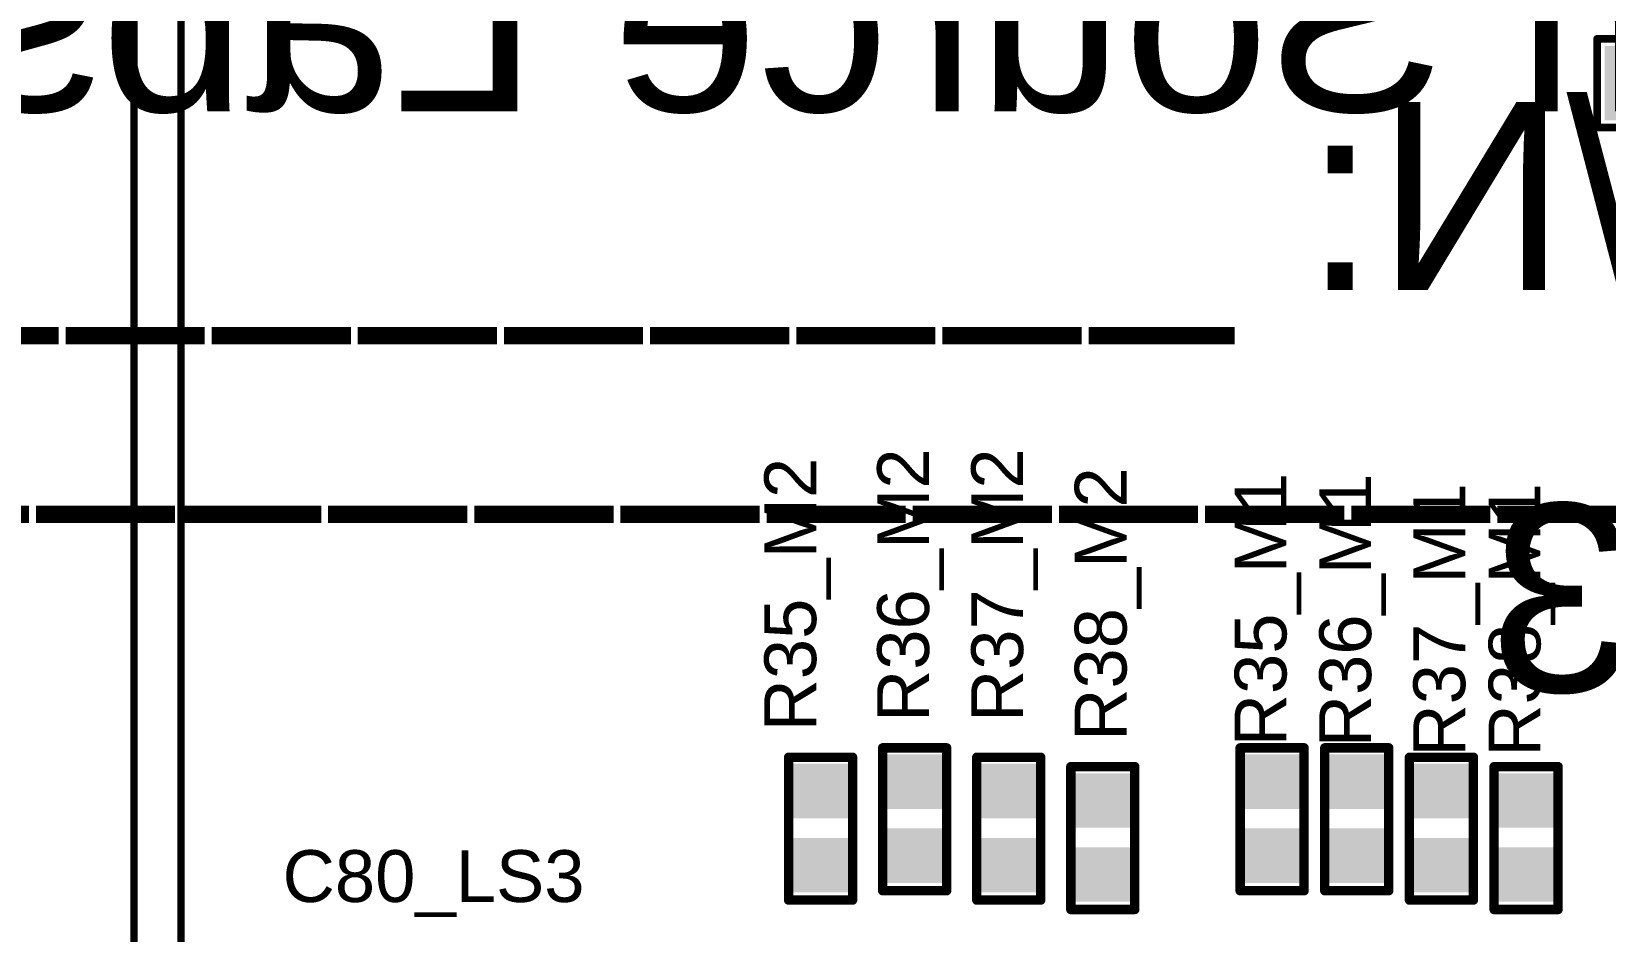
# Model space of a CAD drawing. Header units: inches. Extents: x -1.3 to 11.9, y -6.8 to 4.2.
# Drawn here: x 2.301 to 3.137, y 0.634 to 1.112 of the extents above; entities that cross this region are included whole.
import ezdxf

# ---------------------------------------------------------------- set-up
doc = ezdxf.new("R2010")
doc.units = ezdxf.units.IN
doc.header["$MEASUREMENT"] = 0
for name, color, linetype in [('12_SIG4', 7, 'Continuous'), ('ASSY_DWG_INFO', 56, 'Continuous'), ('Bottom Overlay', 54, 'Continuous'), ('TOP', 1, 'Continuous'), ('Top Overlay', 2, 'Continuous'), ('Top Paste', 8, 'Continuous'), ('Top Solder', 216, 'Continuous')]:
    doc.layers.add(name, color=color, linetype=linetype)
doc.styles.add('Arial', font='', dxfattribs={"height": 0.2})
doc.styles.get('Arial').set_extended_font_data('Arial')

# ---------------------------------------------------------------- blocks, each defined once
blk = doc.blocks.new('R0402_63')
at = {"layer": 'TOP'}
for points in [[(-0.006, 0.0125), (-0.006, -0.0125), (-0.031, -0.0125), (-0.031, 0.0125)], [(0.0334, 0.0125), (0.0334, -0.0125), (0.0084, -0.0125), (0.0084, 0.0125)]]:
    blk.add_hatch(color=1, dxfattribs=at).paths.add_polyline_path(points)
at = {"layer": 'Top Paste'}
for points in [[(-0.006, 0.0125), (-0.006, -0.0125), (-0.031, -0.0125), (-0.031, 0.0125)], [(0.0334, 0.0125), (0.0334, -0.0125), (0.0084, -0.0125), (0.0084, 0.0125)]]:
    blk.add_hatch(color=8, dxfattribs=at).paths.add_polyline_path(points)
at = {"layer": 'Top Solder'}
for points in [[(-0.004, 0.0145), (-0.004, -0.0145), (-0.033, -0.0145), (-0.033, 0.0145)], [(0.0354, 0.0145), (0.0354, -0.0145), (0.0064, -0.0145), (0.0064, 0.0145)]]:
    blk.add_hatch(color=216, dxfattribs=at).paths.add_polyline_path(points)
at = {"layer": 'ASSY_DWG_INFO'}
for points in [[(0.0395, 0.017, 0.005, 0.005, 0), (-0.0365, 0.017, 0.005, 0.005, 0)], [(-0.0365, -0.017, 0.005, 0.005, 0), (-0.0365, 0.017, 0.005, 0.005, 0)], [(0.0395, -0.017, 0.005, 0.005, 0), (0.0395, 0.017, 0.005, 0.005, 0)], [(0.0395, -0.017, 0.005, 0.005, 0), (-0.0365, -0.017, 0.005, 0.005, 0)]]:
    blk.add_lwpolyline(points, format="xyseb", dxfattribs=at)
for points in [[(-0.03775, 0.017, 0.0025, 0.0025, 1), (-0.03525, 0.017, 0.0025, 0.0025, 1)], [(-0.03775, 0.017, 0.0025, 0.0025, 1), (-0.03525, 0.017, 0.0025, 0.0025, 1)], [(0.03825, 0.017, 0.0025, 0.0025, 1), (0.04075, 0.017, 0.0025, 0.0025, 1)], [(0.03825, 0.017, 0.0025, 0.0025, 1), (0.04075, 0.017, 0.0025, 0.0025, 1)], [(-0.03775, -0.017, 0.0025, 0.0025, 1), (-0.03525, -0.017, 0.0025, 0.0025, 1)], [(-0.03775, -0.017, 0.0025, 0.0025, 1), (-0.03525, -0.017, 0.0025, 0.0025, 1)], [(0.03825, -0.017, 0.0025, 0.0025, 1), (0.04075, -0.017, 0.0025, 0.0025, 1)], [(0.03825, -0.017, 0.0025, 0.0025, 1), (0.04075, -0.017, 0.0025, 0.0025, 1)]]:
    blk.add_lwpolyline(points, format="xyseb", close=True, dxfattribs=at)
at = {"layer": 'Top Overlay'}
for points in [[(-0.0365, -0.017, 0.005, 0.005, 0), (-0.0365, 0.017, 0.005, 0.005, 0)], [(0.0365, 0.017, 0.005, 0.005, 0), (-0.0365, 0.017, 0.005, 0.005, 0)], [(0.0395, 0.017, 0.005, 0.005, 0), (0.0365, 0.017, 0.005, 0.005, 0)], [(0.0395, -0.017, 0.005, 0.005, 0), (0.0395, 0.017, 0.005, 0.005, 0)], [(0.0395, -0.017, 0.005, 0.005, 0), (-0.0365, -0.017, 0.005, 0.005, 0)]]:
    blk.add_lwpolyline(points, format="xyseb", dxfattribs=at)
for points in [[(-0.03775, 0.017, 0.0025, 0.0025, 1), (-0.03525, 0.017, 0.0025, 0.0025, 1)], [(-0.03775, 0.017, 0.0025, 0.0025, 1), (-0.03525, 0.017, 0.0025, 0.0025, 1)], [(0.03525, 0.017, 0.0025, 0.0025, 1), (0.03775, 0.017, 0.0025, 0.0025, 1)], [(0.03525, 0.017, 0.0025, 0.0025, 1), (0.03775, 0.017, 0.0025, 0.0025, 1)], [(0.03825, 0.017, 0.0025, 0.0025, 1), (0.04075, 0.017, 0.0025, 0.0025, 1)], [(0.03825, 0.017, 0.0025, 0.0025, 1), (0.04075, 0.017, 0.0025, 0.0025, 1)], [(-0.03775, -0.017, 0.0025, 0.0025, 1), (-0.03525, -0.017, 0.0025, 0.0025, 1)], [(-0.03775, -0.017, 0.0025, 0.0025, 1), (-0.03525, -0.017, 0.0025, 0.0025, 1)], [(0.03825, -0.017, 0.0025, 0.0025, 1), (0.04075, -0.017, 0.0025, 0.0025, 1)], [(0.03825, -0.017, 0.0025, 0.0025, 1), (0.04075, -0.017, 0.0025, 0.0025, 1)]]:
    blk.add_lwpolyline(points, format="xyseb", close=True, dxfattribs=at)
blk = doc.blocks.new('R0402_64')
at = {"layer": 'TOP'}
for points in [[(-0.006, 0.0125), (-0.006, -0.0125), (-0.031, -0.0125), (-0.031, 0.0125)], [(0.0334, 0.0125), (0.0334, -0.0125), (0.0084, -0.0125), (0.0084, 0.0125)]]:
    blk.add_hatch(color=1, dxfattribs=at).paths.add_polyline_path(points)
at = {"layer": 'Top Paste'}
for points in [[(-0.006, 0.0125), (-0.006, -0.0125), (-0.031, -0.0125), (-0.031, 0.0125)], [(0.0334, 0.0125), (0.0334, -0.0125), (0.0084, -0.0125), (0.0084, 0.0125)]]:
    blk.add_hatch(color=8, dxfattribs=at).paths.add_polyline_path(points)
at = {"layer": 'Top Solder'}
for points in [[(-0.004, 0.0145), (-0.004, -0.0145), (-0.033, -0.0145), (-0.033, 0.0145)], [(0.0354, 0.0145), (0.0354, -0.0145), (0.0064, -0.0145), (0.0064, 0.0145)]]:
    blk.add_hatch(color=216, dxfattribs=at).paths.add_polyline_path(points)
at = {"layer": 'ASSY_DWG_INFO'}
for points in [[(0.0395, 0.017, 0.005, 0.005, 0), (-0.0365, 0.017, 0.005, 0.005, 0)], [(-0.0365, -0.017, 0.005, 0.005, 0), (-0.0365, 0.017, 0.005, 0.005, 0)], [(0.0395, -0.017, 0.005, 0.005, 0), (0.0395, 0.017, 0.005, 0.005, 0)], [(0.0395, -0.017, 0.005, 0.005, 0), (-0.0365, -0.017, 0.005, 0.005, 0)]]:
    blk.add_lwpolyline(points, format="xyseb", dxfattribs=at)
for points in [[(-0.03775, 0.017, 0.0025, 0.0025, 1), (-0.03525, 0.017, 0.0025, 0.0025, 1)], [(-0.03775, 0.017, 0.0025, 0.0025, 1), (-0.03525, 0.017, 0.0025, 0.0025, 1)], [(0.03825, 0.017, 0.0025, 0.0025, 1), (0.04075, 0.017, 0.0025, 0.0025, 1)], [(0.03825, 0.017, 0.0025, 0.0025, 1), (0.04075, 0.017, 0.0025, 0.0025, 1)], [(-0.03775, -0.017, 0.0025, 0.0025, 1), (-0.03525, -0.017, 0.0025, 0.0025, 1)], [(-0.03775, -0.017, 0.0025, 0.0025, 1), (-0.03525, -0.017, 0.0025, 0.0025, 1)], [(0.03825, -0.017, 0.0025, 0.0025, 1), (0.04075, -0.017, 0.0025, 0.0025, 1)], [(0.03825, -0.017, 0.0025, 0.0025, 1), (0.04075, -0.017, 0.0025, 0.0025, 1)]]:
    blk.add_lwpolyline(points, format="xyseb", close=True, dxfattribs=at)
at = {"layer": 'Top Overlay'}
for points in [[(-0.0365, -0.017, 0.005, 0.005, 0), (-0.0365, 0.017, 0.005, 0.005, 0)], [(0.0365, 0.017, 0.005, 0.005, 0), (-0.0365, 0.017, 0.005, 0.005, 0)], [(0.0395, 0.017, 0.005, 0.005, 0), (0.0365, 0.017, 0.005, 0.005, 0)], [(0.0395, -0.017, 0.005, 0.005, 0), (0.0395, 0.017, 0.005, 0.005, 0)], [(0.0395, -0.017, 0.005, 0.005, 0), (-0.0365, -0.017, 0.005, 0.005, 0)]]:
    blk.add_lwpolyline(points, format="xyseb", dxfattribs=at)
for points in [[(-0.03775, 0.017, 0.0025, 0.0025, 1), (-0.03525, 0.017, 0.0025, 0.0025, 1)], [(-0.03775, 0.017, 0.0025, 0.0025, 1), (-0.03525, 0.017, 0.0025, 0.0025, 1)], [(0.03525, 0.017, 0.0025, 0.0025, 1), (0.03775, 0.017, 0.0025, 0.0025, 1)], [(0.03525, 0.017, 0.0025, 0.0025, 1), (0.03775, 0.017, 0.0025, 0.0025, 1)], [(0.03825, 0.017, 0.0025, 0.0025, 1), (0.04075, 0.017, 0.0025, 0.0025, 1)], [(0.03825, 0.017, 0.0025, 0.0025, 1), (0.04075, 0.017, 0.0025, 0.0025, 1)], [(-0.03775, -0.017, 0.0025, 0.0025, 1), (-0.03525, -0.017, 0.0025, 0.0025, 1)], [(-0.03775, -0.017, 0.0025, 0.0025, 1), (-0.03525, -0.017, 0.0025, 0.0025, 1)], [(0.03825, -0.017, 0.0025, 0.0025, 1), (0.04075, -0.017, 0.0025, 0.0025, 1)], [(0.03825, -0.017, 0.0025, 0.0025, 1), (0.04075, -0.017, 0.0025, 0.0025, 1)]]:
    blk.add_lwpolyline(points, format="xyseb", close=True, dxfattribs=at)
blk = doc.blocks.new('R0402_65')
at = {"layer": 'TOP'}
for points in [[(-0.006, 0.0125), (-0.006, -0.0125), (-0.031, -0.0125), (-0.031, 0.0125)], [(0.0334, 0.0125), (0.0334, -0.0125), (0.0084, -0.0125), (0.0084, 0.0125)]]:
    blk.add_hatch(color=1, dxfattribs=at).paths.add_polyline_path(points)
at = {"layer": 'Top Paste'}
for points in [[(-0.006, 0.0125), (-0.006, -0.0125), (-0.031, -0.0125), (-0.031, 0.0125)], [(0.0334, 0.0125), (0.0334, -0.0125), (0.0084, -0.0125), (0.0084, 0.0125)]]:
    blk.add_hatch(color=8, dxfattribs=at).paths.add_polyline_path(points)
at = {"layer": 'Top Solder'}
for points in [[(-0.004, 0.0145), (-0.004, -0.0145), (-0.033, -0.0145), (-0.033, 0.0145)], [(0.0354, 0.0145), (0.0354, -0.0145), (0.0064, -0.0145), (0.0064, 0.0145)]]:
    blk.add_hatch(color=216, dxfattribs=at).paths.add_polyline_path(points)
at = {"layer": 'ASSY_DWG_INFO'}
for points in [[(0.0395, 0.017, 0.005, 0.005, 0), (-0.0365, 0.017, 0.005, 0.005, 0)], [(-0.0365, -0.017, 0.005, 0.005, 0), (-0.0365, 0.017, 0.005, 0.005, 0)], [(0.0395, -0.017, 0.005, 0.005, 0), (0.0395, 0.017, 0.005, 0.005, 0)], [(0.0395, -0.017, 0.005, 0.005, 0), (-0.0365, -0.017, 0.005, 0.005, 0)]]:
    blk.add_lwpolyline(points, format="xyseb", dxfattribs=at)
for points in [[(-0.03775, 0.017, 0.0025, 0.0025, 1), (-0.03525, 0.017, 0.0025, 0.0025, 1)], [(-0.03775, 0.017, 0.0025, 0.0025, 1), (-0.03525, 0.017, 0.0025, 0.0025, 1)], [(0.03825, 0.017, 0.0025, 0.0025, 1), (0.04075, 0.017, 0.0025, 0.0025, 1)], [(0.03825, 0.017, 0.0025, 0.0025, 1), (0.04075, 0.017, 0.0025, 0.0025, 1)], [(-0.03775, -0.017, 0.0025, 0.0025, 1), (-0.03525, -0.017, 0.0025, 0.0025, 1)], [(-0.03775, -0.017, 0.0025, 0.0025, 1), (-0.03525, -0.017, 0.0025, 0.0025, 1)], [(0.03825, -0.017, 0.0025, 0.0025, 1), (0.04075, -0.017, 0.0025, 0.0025, 1)], [(0.03825, -0.017, 0.0025, 0.0025, 1), (0.04075, -0.017, 0.0025, 0.0025, 1)]]:
    blk.add_lwpolyline(points, format="xyseb", close=True, dxfattribs=at)
at = {"layer": 'Top Overlay'}
for points in [[(-0.0365, -0.017, 0.005, 0.005, 0), (-0.0365, 0.017, 0.005, 0.005, 0)], [(0.0365, 0.017, 0.005, 0.005, 0), (-0.0365, 0.017, 0.005, 0.005, 0)], [(0.0395, 0.017, 0.005, 0.005, 0), (0.0365, 0.017, 0.005, 0.005, 0)], [(0.0395, -0.017, 0.005, 0.005, 0), (0.0395, 0.017, 0.005, 0.005, 0)], [(0.0395, -0.017, 0.005, 0.005, 0), (-0.0365, -0.017, 0.005, 0.005, 0)]]:
    blk.add_lwpolyline(points, format="xyseb", dxfattribs=at)
for points in [[(-0.03775, 0.017, 0.0025, 0.0025, 1), (-0.03525, 0.017, 0.0025, 0.0025, 1)], [(-0.03775, 0.017, 0.0025, 0.0025, 1), (-0.03525, 0.017, 0.0025, 0.0025, 1)], [(0.03525, 0.017, 0.0025, 0.0025, 1), (0.03775, 0.017, 0.0025, 0.0025, 1)], [(0.03525, 0.017, 0.0025, 0.0025, 1), (0.03775, 0.017, 0.0025, 0.0025, 1)], [(0.03825, 0.017, 0.0025, 0.0025, 1), (0.04075, 0.017, 0.0025, 0.0025, 1)], [(0.03825, 0.017, 0.0025, 0.0025, 1), (0.04075, 0.017, 0.0025, 0.0025, 1)], [(-0.03775, -0.017, 0.0025, 0.0025, 1), (-0.03525, -0.017, 0.0025, 0.0025, 1)], [(-0.03775, -0.017, 0.0025, 0.0025, 1), (-0.03525, -0.017, 0.0025, 0.0025, 1)], [(0.03825, -0.017, 0.0025, 0.0025, 1), (0.04075, -0.017, 0.0025, 0.0025, 1)], [(0.03825, -0.017, 0.0025, 0.0025, 1), (0.04075, -0.017, 0.0025, 0.0025, 1)]]:
    blk.add_lwpolyline(points, format="xyseb", close=True, dxfattribs=at)
blk = doc.blocks.new('R0402_66')
at = {"layer": 'TOP'}
for points in [[(-0.006, 0.0125), (-0.006, -0.0125), (-0.031, -0.0125), (-0.031, 0.0125)], [(0.0334, 0.0125), (0.0334, -0.0125), (0.0084, -0.0125), (0.0084, 0.0125)]]:
    blk.add_hatch(color=1, dxfattribs=at).paths.add_polyline_path(points)
at = {"layer": 'Top Paste'}
for points in [[(-0.006, 0.0125), (-0.006, -0.0125), (-0.031, -0.0125), (-0.031, 0.0125)], [(0.0334, 0.0125), (0.0334, -0.0125), (0.0084, -0.0125), (0.0084, 0.0125)]]:
    blk.add_hatch(color=8, dxfattribs=at).paths.add_polyline_path(points)
at = {"layer": 'Top Solder'}
for points in [[(-0.004, 0.0145), (-0.004, -0.0145), (-0.033, -0.0145), (-0.033, 0.0145)], [(0.0354, 0.0145), (0.0354, -0.0145), (0.0064, -0.0145), (0.0064, 0.0145)]]:
    blk.add_hatch(color=216, dxfattribs=at).paths.add_polyline_path(points)
at = {"layer": 'ASSY_DWG_INFO'}
for points in [[(0.0395, 0.017, 0.005, 0.005, 0), (-0.0365, 0.017, 0.005, 0.005, 0)], [(-0.0365, -0.017, 0.005, 0.005, 0), (-0.0365, 0.017, 0.005, 0.005, 0)], [(0.0395, -0.017, 0.005, 0.005, 0), (0.0395, 0.017, 0.005, 0.005, 0)], [(0.0395, -0.017, 0.005, 0.005, 0), (-0.0365, -0.017, 0.005, 0.005, 0)]]:
    blk.add_lwpolyline(points, format="xyseb", dxfattribs=at)
for points in [[(-0.03775, 0.017, 0.0025, 0.0025, 1), (-0.03525, 0.017, 0.0025, 0.0025, 1)], [(-0.03775, 0.017, 0.0025, 0.0025, 1), (-0.03525, 0.017, 0.0025, 0.0025, 1)], [(0.03825, 0.017, 0.0025, 0.0025, 1), (0.04075, 0.017, 0.0025, 0.0025, 1)], [(0.03825, 0.017, 0.0025, 0.0025, 1), (0.04075, 0.017, 0.0025, 0.0025, 1)], [(-0.03775, -0.017, 0.0025, 0.0025, 1), (-0.03525, -0.017, 0.0025, 0.0025, 1)], [(-0.03775, -0.017, 0.0025, 0.0025, 1), (-0.03525, -0.017, 0.0025, 0.0025, 1)], [(0.03825, -0.017, 0.0025, 0.0025, 1), (0.04075, -0.017, 0.0025, 0.0025, 1)], [(0.03825, -0.017, 0.0025, 0.0025, 1), (0.04075, -0.017, 0.0025, 0.0025, 1)]]:
    blk.add_lwpolyline(points, format="xyseb", close=True, dxfattribs=at)
at = {"layer": 'Top Overlay'}
for points in [[(-0.0365, -0.017, 0.005, 0.005, 0), (-0.0365, 0.017, 0.005, 0.005, 0)], [(0.0365, 0.017, 0.005, 0.005, 0), (-0.0365, 0.017, 0.005, 0.005, 0)], [(0.0395, 0.017, 0.005, 0.005, 0), (0.0365, 0.017, 0.005, 0.005, 0)], [(0.0395, -0.017, 0.005, 0.005, 0), (0.0395, 0.017, 0.005, 0.005, 0)], [(0.0395, -0.017, 0.005, 0.005, 0), (-0.0365, -0.017, 0.005, 0.005, 0)]]:
    blk.add_lwpolyline(points, format="xyseb", dxfattribs=at)
for points in [[(-0.03775, 0.017, 0.0025, 0.0025, 1), (-0.03525, 0.017, 0.0025, 0.0025, 1)], [(-0.03775, 0.017, 0.0025, 0.0025, 1), (-0.03525, 0.017, 0.0025, 0.0025, 1)], [(0.03525, 0.017, 0.0025, 0.0025, 1), (0.03775, 0.017, 0.0025, 0.0025, 1)], [(0.03525, 0.017, 0.0025, 0.0025, 1), (0.03775, 0.017, 0.0025, 0.0025, 1)], [(0.03825, 0.017, 0.0025, 0.0025, 1), (0.04075, 0.017, 0.0025, 0.0025, 1)], [(0.03825, 0.017, 0.0025, 0.0025, 1), (0.04075, 0.017, 0.0025, 0.0025, 1)], [(-0.03775, -0.017, 0.0025, 0.0025, 1), (-0.03525, -0.017, 0.0025, 0.0025, 1)], [(-0.03775, -0.017, 0.0025, 0.0025, 1), (-0.03525, -0.017, 0.0025, 0.0025, 1)], [(0.03825, -0.017, 0.0025, 0.0025, 1), (0.04075, -0.017, 0.0025, 0.0025, 1)], [(0.03825, -0.017, 0.0025, 0.0025, 1), (0.04075, -0.017, 0.0025, 0.0025, 1)]]:
    blk.add_lwpolyline(points, format="xyseb", close=True, dxfattribs=at)
blk = doc.blocks.new('R0402_67')
at = {"layer": 'TOP'}
for points in [[(-0.006, 0.0125), (-0.006, -0.0125), (-0.031, -0.0125), (-0.031, 0.0125)], [(0.0334, 0.0125), (0.0334, -0.0125), (0.0084, -0.0125), (0.0084, 0.0125)]]:
    blk.add_hatch(color=1, dxfattribs=at).paths.add_polyline_path(points)
at = {"layer": 'Top Paste'}
for points in [[(-0.006, 0.0125), (-0.006, -0.0125), (-0.031, -0.0125), (-0.031, 0.0125)], [(0.0334, 0.0125), (0.0334, -0.0125), (0.0084, -0.0125), (0.0084, 0.0125)]]:
    blk.add_hatch(color=8, dxfattribs=at).paths.add_polyline_path(points)
at = {"layer": 'Top Solder'}
for points in [[(-0.004, 0.0145), (-0.004, -0.0145), (-0.033, -0.0145), (-0.033, 0.0145)], [(0.0354, 0.0145), (0.0354, -0.0145), (0.0064, -0.0145), (0.0064, 0.0145)]]:
    blk.add_hatch(color=216, dxfattribs=at).paths.add_polyline_path(points)
at = {"layer": 'ASSY_DWG_INFO'}
for points in [[(0.0395, 0.017, 0.005, 0.005, 0), (-0.0365, 0.017, 0.005, 0.005, 0)], [(-0.0365, -0.017, 0.005, 0.005, 0), (-0.0365, 0.017, 0.005, 0.005, 0)], [(0.0395, -0.017, 0.005, 0.005, 0), (0.0395, 0.017, 0.005, 0.005, 0)], [(0.0395, -0.017, 0.005, 0.005, 0), (-0.0365, -0.017, 0.005, 0.005, 0)]]:
    blk.add_lwpolyline(points, format="xyseb", dxfattribs=at)
for points in [[(-0.03775, 0.017, 0.0025, 0.0025, 1), (-0.03525, 0.017, 0.0025, 0.0025, 1)], [(-0.03775, 0.017, 0.0025, 0.0025, 1), (-0.03525, 0.017, 0.0025, 0.0025, 1)], [(0.03825, 0.017, 0.0025, 0.0025, 1), (0.04075, 0.017, 0.0025, 0.0025, 1)], [(0.03825, 0.017, 0.0025, 0.0025, 1), (0.04075, 0.017, 0.0025, 0.0025, 1)], [(-0.03775, -0.017, 0.0025, 0.0025, 1), (-0.03525, -0.017, 0.0025, 0.0025, 1)], [(-0.03775, -0.017, 0.0025, 0.0025, 1), (-0.03525, -0.017, 0.0025, 0.0025, 1)], [(0.03825, -0.017, 0.0025, 0.0025, 1), (0.04075, -0.017, 0.0025, 0.0025, 1)], [(0.03825, -0.017, 0.0025, 0.0025, 1), (0.04075, -0.017, 0.0025, 0.0025, 1)]]:
    blk.add_lwpolyline(points, format="xyseb", close=True, dxfattribs=at)
at = {"layer": 'Top Overlay'}
for points in [[(-0.0365, -0.017, 0.005, 0.005, 0), (-0.0365, 0.017, 0.005, 0.005, 0)], [(0.0365, 0.017, 0.005, 0.005, 0), (-0.0365, 0.017, 0.005, 0.005, 0)], [(0.0395, 0.017, 0.005, 0.005, 0), (0.0365, 0.017, 0.005, 0.005, 0)], [(0.0395, -0.017, 0.005, 0.005, 0), (0.0395, 0.017, 0.005, 0.005, 0)], [(0.0395, -0.017, 0.005, 0.005, 0), (-0.0365, -0.017, 0.005, 0.005, 0)]]:
    blk.add_lwpolyline(points, format="xyseb", dxfattribs=at)
for points in [[(-0.03775, 0.017, 0.0025, 0.0025, 1), (-0.03525, 0.017, 0.0025, 0.0025, 1)], [(-0.03775, 0.017, 0.0025, 0.0025, 1), (-0.03525, 0.017, 0.0025, 0.0025, 1)], [(0.03525, 0.017, 0.0025, 0.0025, 1), (0.03775, 0.017, 0.0025, 0.0025, 1)], [(0.03525, 0.017, 0.0025, 0.0025, 1), (0.03775, 0.017, 0.0025, 0.0025, 1)], [(0.03825, 0.017, 0.0025, 0.0025, 1), (0.04075, 0.017, 0.0025, 0.0025, 1)], [(0.03825, 0.017, 0.0025, 0.0025, 1), (0.04075, 0.017, 0.0025, 0.0025, 1)], [(-0.03775, -0.017, 0.0025, 0.0025, 1), (-0.03525, -0.017, 0.0025, 0.0025, 1)], [(-0.03775, -0.017, 0.0025, 0.0025, 1), (-0.03525, -0.017, 0.0025, 0.0025, 1)], [(0.03825, -0.017, 0.0025, 0.0025, 1), (0.04075, -0.017, 0.0025, 0.0025, 1)], [(0.03825, -0.017, 0.0025, 0.0025, 1), (0.04075, -0.017, 0.0025, 0.0025, 1)]]:
    blk.add_lwpolyline(points, format="xyseb", close=True, dxfattribs=at)
blk = doc.blocks.new('R0402_68')
at = {"layer": 'TOP'}
for points in [[(-0.006, 0.0125), (-0.006, -0.0125), (-0.031, -0.0125), (-0.031, 0.0125)], [(0.0334, 0.0125), (0.0334, -0.0125), (0.0084, -0.0125), (0.0084, 0.0125)]]:
    blk.add_hatch(color=1, dxfattribs=at).paths.add_polyline_path(points)
at = {"layer": 'Top Paste'}
for points in [[(-0.006, 0.0125), (-0.006, -0.0125), (-0.031, -0.0125), (-0.031, 0.0125)], [(0.0334, 0.0125), (0.0334, -0.0125), (0.0084, -0.0125), (0.0084, 0.0125)]]:
    blk.add_hatch(color=8, dxfattribs=at).paths.add_polyline_path(points)
at = {"layer": 'Top Solder'}
for points in [[(-0.004, 0.0145), (-0.004, -0.0145), (-0.033, -0.0145), (-0.033, 0.0145)], [(0.0354, 0.0145), (0.0354, -0.0145), (0.0064, -0.0145), (0.0064, 0.0145)]]:
    blk.add_hatch(color=216, dxfattribs=at).paths.add_polyline_path(points)
at = {"layer": 'ASSY_DWG_INFO'}
for points in [[(0.0395, 0.017, 0.005, 0.005, 0), (-0.0365, 0.017, 0.005, 0.005, 0)], [(-0.0365, -0.017, 0.005, 0.005, 0), (-0.0365, 0.017, 0.005, 0.005, 0)], [(0.0395, -0.017, 0.005, 0.005, 0), (0.0395, 0.017, 0.005, 0.005, 0)], [(0.0395, -0.017, 0.005, 0.005, 0), (-0.0365, -0.017, 0.005, 0.005, 0)]]:
    blk.add_lwpolyline(points, format="xyseb", dxfattribs=at)
for points in [[(-0.03775, 0.017, 0.0025, 0.0025, 1), (-0.03525, 0.017, 0.0025, 0.0025, 1)], [(-0.03775, 0.017, 0.0025, 0.0025, 1), (-0.03525, 0.017, 0.0025, 0.0025, 1)], [(0.03825, 0.017, 0.0025, 0.0025, 1), (0.04075, 0.017, 0.0025, 0.0025, 1)], [(0.03825, 0.017, 0.0025, 0.0025, 1), (0.04075, 0.017, 0.0025, 0.0025, 1)], [(-0.03775, -0.017, 0.0025, 0.0025, 1), (-0.03525, -0.017, 0.0025, 0.0025, 1)], [(-0.03775, -0.017, 0.0025, 0.0025, 1), (-0.03525, -0.017, 0.0025, 0.0025, 1)], [(0.03825, -0.017, 0.0025, 0.0025, 1), (0.04075, -0.017, 0.0025, 0.0025, 1)], [(0.03825, -0.017, 0.0025, 0.0025, 1), (0.04075, -0.017, 0.0025, 0.0025, 1)]]:
    blk.add_lwpolyline(points, format="xyseb", close=True, dxfattribs=at)
at = {"layer": 'Top Overlay'}
for points in [[(-0.0365, -0.017, 0.005, 0.005, 0), (-0.0365, 0.017, 0.005, 0.005, 0)], [(0.0365, 0.017, 0.005, 0.005, 0), (-0.0365, 0.017, 0.005, 0.005, 0)], [(0.0395, 0.017, 0.005, 0.005, 0), (0.0365, 0.017, 0.005, 0.005, 0)], [(0.0395, -0.017, 0.005, 0.005, 0), (0.0395, 0.017, 0.005, 0.005, 0)], [(0.0395, -0.017, 0.005, 0.005, 0), (-0.0365, -0.017, 0.005, 0.005, 0)]]:
    blk.add_lwpolyline(points, format="xyseb", dxfattribs=at)
for points in [[(-0.03775, 0.017, 0.0025, 0.0025, 1), (-0.03525, 0.017, 0.0025, 0.0025, 1)], [(-0.03775, 0.017, 0.0025, 0.0025, 1), (-0.03525, 0.017, 0.0025, 0.0025, 1)], [(0.03525, 0.017, 0.0025, 0.0025, 1), (0.03775, 0.017, 0.0025, 0.0025, 1)], [(0.03525, 0.017, 0.0025, 0.0025, 1), (0.03775, 0.017, 0.0025, 0.0025, 1)], [(0.03825, 0.017, 0.0025, 0.0025, 1), (0.04075, 0.017, 0.0025, 0.0025, 1)], [(0.03825, 0.017, 0.0025, 0.0025, 1), (0.04075, 0.017, 0.0025, 0.0025, 1)], [(-0.03775, -0.017, 0.0025, 0.0025, 1), (-0.03525, -0.017, 0.0025, 0.0025, 1)], [(-0.03775, -0.017, 0.0025, 0.0025, 1), (-0.03525, -0.017, 0.0025, 0.0025, 1)], [(0.03825, -0.017, 0.0025, 0.0025, 1), (0.04075, -0.017, 0.0025, 0.0025, 1)], [(0.03825, -0.017, 0.0025, 0.0025, 1), (0.04075, -0.017, 0.0025, 0.0025, 1)]]:
    blk.add_lwpolyline(points, format="xyseb", close=True, dxfattribs=at)
blk = doc.blocks.new('R0402_69')
at = {"layer": 'TOP'}
for points in [[(-0.006, 0.0125), (-0.006, -0.0125), (-0.031, -0.0125), (-0.031, 0.0125)], [(0.0334, 0.0125), (0.0334, -0.0125), (0.0084, -0.0125), (0.0084, 0.0125)]]:
    blk.add_hatch(color=1, dxfattribs=at).paths.add_polyline_path(points)
at = {"layer": 'Top Paste'}
for points in [[(-0.006, 0.0125), (-0.006, -0.0125), (-0.031, -0.0125), (-0.031, 0.0125)], [(0.0334, 0.0125), (0.0334, -0.0125), (0.0084, -0.0125), (0.0084, 0.0125)]]:
    blk.add_hatch(color=8, dxfattribs=at).paths.add_polyline_path(points)
at = {"layer": 'Top Solder'}
for points in [[(-0.004, 0.0145), (-0.004, -0.0145), (-0.033, -0.0145), (-0.033, 0.0145)], [(0.0354, 0.0145), (0.0354, -0.0145), (0.0064, -0.0145), (0.0064, 0.0145)]]:
    blk.add_hatch(color=216, dxfattribs=at).paths.add_polyline_path(points)
at = {"layer": 'ASSY_DWG_INFO'}
for points in [[(0.0395, 0.017, 0.005, 0.005, 0), (-0.0365, 0.017, 0.005, 0.005, 0)], [(-0.0365, -0.017, 0.005, 0.005, 0), (-0.0365, 0.017, 0.005, 0.005, 0)], [(0.0395, -0.017, 0.005, 0.005, 0), (0.0395, 0.017, 0.005, 0.005, 0)], [(0.0395, -0.017, 0.005, 0.005, 0), (-0.0365, -0.017, 0.005, 0.005, 0)]]:
    blk.add_lwpolyline(points, format="xyseb", dxfattribs=at)
for points in [[(-0.03775, 0.017, 0.0025, 0.0025, 1), (-0.03525, 0.017, 0.0025, 0.0025, 1)], [(-0.03775, 0.017, 0.0025, 0.0025, 1), (-0.03525, 0.017, 0.0025, 0.0025, 1)], [(0.03825, 0.017, 0.0025, 0.0025, 1), (0.04075, 0.017, 0.0025, 0.0025, 1)], [(0.03825, 0.017, 0.0025, 0.0025, 1), (0.04075, 0.017, 0.0025, 0.0025, 1)], [(-0.03775, -0.017, 0.0025, 0.0025, 1), (-0.03525, -0.017, 0.0025, 0.0025, 1)], [(-0.03775, -0.017, 0.0025, 0.0025, 1), (-0.03525, -0.017, 0.0025, 0.0025, 1)], [(0.03825, -0.017, 0.0025, 0.0025, 1), (0.04075, -0.017, 0.0025, 0.0025, 1)], [(0.03825, -0.017, 0.0025, 0.0025, 1), (0.04075, -0.017, 0.0025, 0.0025, 1)]]:
    blk.add_lwpolyline(points, format="xyseb", close=True, dxfattribs=at)
at = {"layer": 'Top Overlay'}
for points in [[(-0.0365, -0.017, 0.005, 0.005, 0), (-0.0365, 0.017, 0.005, 0.005, 0)], [(0.0365, 0.017, 0.005, 0.005, 0), (-0.0365, 0.017, 0.005, 0.005, 0)], [(0.0395, 0.017, 0.005, 0.005, 0), (0.0365, 0.017, 0.005, 0.005, 0)], [(0.0395, -0.017, 0.005, 0.005, 0), (0.0395, 0.017, 0.005, 0.005, 0)], [(0.0395, -0.017, 0.005, 0.005, 0), (-0.0365, -0.017, 0.005, 0.005, 0)]]:
    blk.add_lwpolyline(points, format="xyseb", dxfattribs=at)
for points in [[(-0.03775, 0.017, 0.0025, 0.0025, 1), (-0.03525, 0.017, 0.0025, 0.0025, 1)], [(-0.03775, 0.017, 0.0025, 0.0025, 1), (-0.03525, 0.017, 0.0025, 0.0025, 1)], [(0.03525, 0.017, 0.0025, 0.0025, 1), (0.03775, 0.017, 0.0025, 0.0025, 1)], [(0.03525, 0.017, 0.0025, 0.0025, 1), (0.03775, 0.017, 0.0025, 0.0025, 1)], [(0.03825, 0.017, 0.0025, 0.0025, 1), (0.04075, 0.017, 0.0025, 0.0025, 1)], [(0.03825, 0.017, 0.0025, 0.0025, 1), (0.04075, 0.017, 0.0025, 0.0025, 1)], [(-0.03775, -0.017, 0.0025, 0.0025, 1), (-0.03525, -0.017, 0.0025, 0.0025, 1)], [(-0.03775, -0.017, 0.0025, 0.0025, 1), (-0.03525, -0.017, 0.0025, 0.0025, 1)], [(0.03825, -0.017, 0.0025, 0.0025, 1), (0.04075, -0.017, 0.0025, 0.0025, 1)], [(0.03825, -0.017, 0.0025, 0.0025, 1), (0.04075, -0.017, 0.0025, 0.0025, 1)]]:
    blk.add_lwpolyline(points, format="xyseb", close=True, dxfattribs=at)
blk = doc.blocks.new('R0402_70')
at = {"layer": 'TOP'}
for points in [[(-0.006, 0.0125), (-0.006, -0.0125), (-0.031, -0.0125), (-0.031, 0.0125)], [(0.0334, 0.0125), (0.0334, -0.0125), (0.0084, -0.0125), (0.0084, 0.0125)]]:
    blk.add_hatch(color=1, dxfattribs=at).paths.add_polyline_path(points)
at = {"layer": 'Top Paste'}
for points in [[(-0.006, 0.0125), (-0.006, -0.0125), (-0.031, -0.0125), (-0.031, 0.0125)], [(0.0334, 0.0125), (0.0334, -0.0125), (0.0084, -0.0125), (0.0084, 0.0125)]]:
    blk.add_hatch(color=8, dxfattribs=at).paths.add_polyline_path(points)
at = {"layer": 'Top Solder'}
for points in [[(-0.004, 0.0145), (-0.004, -0.0145), (-0.033, -0.0145), (-0.033, 0.0145)], [(0.0354, 0.0145), (0.0354, -0.0145), (0.0064, -0.0145), (0.0064, 0.0145)]]:
    blk.add_hatch(color=216, dxfattribs=at).paths.add_polyline_path(points)
at = {"layer": 'ASSY_DWG_INFO'}
for points in [[(0.0395, 0.017, 0.005, 0.005, 0), (-0.0365, 0.017, 0.005, 0.005, 0)], [(-0.0365, -0.017, 0.005, 0.005, 0), (-0.0365, 0.017, 0.005, 0.005, 0)], [(0.0395, -0.017, 0.005, 0.005, 0), (0.0395, 0.017, 0.005, 0.005, 0)], [(0.0395, -0.017, 0.005, 0.005, 0), (-0.0365, -0.017, 0.005, 0.005, 0)]]:
    blk.add_lwpolyline(points, format="xyseb", dxfattribs=at)
for points in [[(-0.03775, 0.017, 0.0025, 0.0025, 1), (-0.03525, 0.017, 0.0025, 0.0025, 1)], [(-0.03775, 0.017, 0.0025, 0.0025, 1), (-0.03525, 0.017, 0.0025, 0.0025, 1)], [(0.03825, 0.017, 0.0025, 0.0025, 1), (0.04075, 0.017, 0.0025, 0.0025, 1)], [(0.03825, 0.017, 0.0025, 0.0025, 1), (0.04075, 0.017, 0.0025, 0.0025, 1)], [(-0.03775, -0.017, 0.0025, 0.0025, 1), (-0.03525, -0.017, 0.0025, 0.0025, 1)], [(-0.03775, -0.017, 0.0025, 0.0025, 1), (-0.03525, -0.017, 0.0025, 0.0025, 1)], [(0.03825, -0.017, 0.0025, 0.0025, 1), (0.04075, -0.017, 0.0025, 0.0025, 1)], [(0.03825, -0.017, 0.0025, 0.0025, 1), (0.04075, -0.017, 0.0025, 0.0025, 1)]]:
    blk.add_lwpolyline(points, format="xyseb", close=True, dxfattribs=at)
at = {"layer": 'Top Overlay'}
for points in [[(-0.0365, -0.017, 0.005, 0.005, 0), (-0.0365, 0.017, 0.005, 0.005, 0)], [(0.0365, 0.017, 0.005, 0.005, 0), (-0.0365, 0.017, 0.005, 0.005, 0)], [(0.0395, 0.017, 0.005, 0.005, 0), (0.0365, 0.017, 0.005, 0.005, 0)], [(0.0395, -0.017, 0.005, 0.005, 0), (0.0395, 0.017, 0.005, 0.005, 0)], [(0.0395, -0.017, 0.005, 0.005, 0), (-0.0365, -0.017, 0.005, 0.005, 0)]]:
    blk.add_lwpolyline(points, format="xyseb", dxfattribs=at)
for points in [[(-0.03775, 0.017, 0.0025, 0.0025, 1), (-0.03525, 0.017, 0.0025, 0.0025, 1)], [(-0.03775, 0.017, 0.0025, 0.0025, 1), (-0.03525, 0.017, 0.0025, 0.0025, 1)], [(0.03525, 0.017, 0.0025, 0.0025, 1), (0.03775, 0.017, 0.0025, 0.0025, 1)], [(0.03525, 0.017, 0.0025, 0.0025, 1), (0.03775, 0.017, 0.0025, 0.0025, 1)], [(0.03825, 0.017, 0.0025, 0.0025, 1), (0.04075, 0.017, 0.0025, 0.0025, 1)], [(0.03825, 0.017, 0.0025, 0.0025, 1), (0.04075, 0.017, 0.0025, 0.0025, 1)], [(-0.03775, -0.017, 0.0025, 0.0025, 1), (-0.03525, -0.017, 0.0025, 0.0025, 1)], [(-0.03775, -0.017, 0.0025, 0.0025, 1), (-0.03525, -0.017, 0.0025, 0.0025, 1)], [(0.03825, -0.017, 0.0025, 0.0025, 1), (0.04075, -0.017, 0.0025, 0.0025, 1)], [(0.03825, -0.017, 0.0025, 0.0025, 1), (0.04075, -0.017, 0.0025, 0.0025, 1)]]:
    blk.add_lwpolyline(points, format="xyseb", close=True, dxfattribs=at)
blk = doc.blocks.new('C0603_186')
at = {"layer": 'TOP'}
for points in [[(-0.04134, 0.01772), (-0.01378, 0.01772), (-0.01378, -0.01772), (-0.04134, -0.01772)], [(0.01378, 0.01772), (0.04134, 0.01772), (0.04134, -0.01772), (0.01378, -0.01772)]]:
    blk.add_hatch(color=1, dxfattribs=at).paths.add_polyline_path(points)
at = {"layer": 'Top Paste'}
for points in [[(-0.04134, 0.01772), (-0.01378, 0.01772), (-0.01378, -0.01772), (-0.04134, -0.01772)], [(0.01378, 0.01772), (0.04134, 0.01772), (0.04134, -0.01772), (0.01378, -0.01772)]]:
    blk.add_hatch(color=8, dxfattribs=at).paths.add_polyline_path(points)
at = {"layer": 'Top Solder'}
for points in [[(-0.04331, 0.01969), (-0.01181, 0.01969), (-0.01181, -0.01969), (-0.04331, -0.01969)], [(0.01181, 0.01969), (0.04331, 0.01969), (0.04331, -0.01969), (0.01181, -0.01969)]]:
    blk.add_hatch(color=216, dxfattribs=at).paths.add_polyline_path(points)
at = {"layer": 'Top Overlay'}
for points in [[(-0.04724, -0.02362, 0.004, 0.004, 0), (-0.04724, 0.02362, 0.004, 0.004, 0)], [(-0.04724, 0.02362, 0.004, 0.004, 0), (0.04724, 0.02362, 0.004, 0.004, 0)], [(0.04724, -0.02362, 0.004, 0.004, 0), (0.04724, 0.02362, 0.004, 0.004, 0)], [(-0.04724, -0.02362, 0.004, 0.004, 0), (0.04724, -0.02362, 0.004, 0.004, 0)]]:
    blk.add_lwpolyline(points, format="xyseb", dxfattribs=at)
for points in [[(-0.04824, 0.02362, 0.002, 0.002, 1), (-0.04624, 0.02362, 0.002, 0.002, 1)], [(-0.04824, 0.02362, 0.002, 0.002, 1), (-0.04624, 0.02362, 0.002, 0.002, 1)], [(0.04624, 0.02362, 0.002, 0.002, 1), (0.04824, 0.02362, 0.002, 0.002, 1)], [(0.04624, 0.02362, 0.002, 0.002, 1), (0.04824, 0.02362, 0.002, 0.002, 1)], [(-0.04824, -0.02362, 0.002, 0.002, 1), (-0.04624, -0.02362, 0.002, 0.002, 1)], [(-0.04824, -0.02362, 0.002, 0.002, 1), (-0.04624, -0.02362, 0.002, 0.002, 1)], [(0.04624, -0.02362, 0.002, 0.002, 1), (0.04824, -0.02362, 0.002, 0.002, 1)], [(0.04624, -0.02362, 0.002, 0.002, 1), (0.04824, -0.02362, 0.002, 0.002, 1)]]:
    blk.add_lwpolyline(points, format="xyseb", close=True, dxfattribs=at)

msp = doc.modelspace()

# ---------------------------------------------------------------- linework, layer by layer
at = {"layer": '12_SIG4'}
for points in [[(2.38, 0.545, 0.004, 0.004, 0), (2.38, 1.51, 0.004, 0.004, 0)], [(2.355, 0.565, 0.004, 0.004, 0), (2.355, 1.485, 0.004, 0.004, 0)]]:
    msp.add_lwpolyline(points, format="xyseb", dxfattribs=at)

# ---------------------------------------------------------------- block references
msp.add_blockref('C0603_186', (3.18, 1.085))
at = {"rotation": 270}
for name, p in [('R0402_69', (2.72, 0.69)), ('R0402_67', (2.77, 0.695)), ('R0402_65', (2.82, 0.69)), ('R0402_70', (2.96, 0.695)), ('R0402_68', (3.005, 0.695)), ('R0402_66', (3.05, 0.69)), ('R0402_63', (2.87, 0.685)), ('R0402_64', (3.095, 0.685))]:
    msp.add_blockref(name, p, dxfattribs=at)

# ---------------------------------------------------------------- texts
at = {"layer": 'Bottom Overlay', "style": 'Arial', "text_generation_flag": 2}
for s, p in [('Quantum Source Labs LTD.', (3.665, 1.07)), ('Board P/N: ______________', (3.66, 0.975)), ('S/N:____________________', (3.66, 0.88)), ('Mar 2023', (3.6655, 0.76129))]:
    msp.add_text(s, height=0.1, rotation=360, dxfattribs=at).set_placement(p)
at = {"layer": 'Top Overlay', "style": 'Arial'}
for s, p in [('R36_M2', (2.77764, 0.74522)), ('R37_M2', (2.82764, 0.74522)), ('R35_M2', (2.71764, 0.74022)), ('R38_M2', (2.88264, 0.73522)), ('R35_M1', (2.96764, 0.73234)), ('R36_M1', (3.01264, 0.73183)), ('R37_M1', (3.06264, 0.72683)), ('R38_M1', (3.10264, 0.72683))]:
    msp.add_text(s, height=0.027559, rotation=90, dxfattribs=at).set_placement(p)
msp.add_text('C80_LS3', height=0.027559, dxfattribs=at).set_placement((2.434, 0.64951))

doc.saveas('drawing.dxf')
